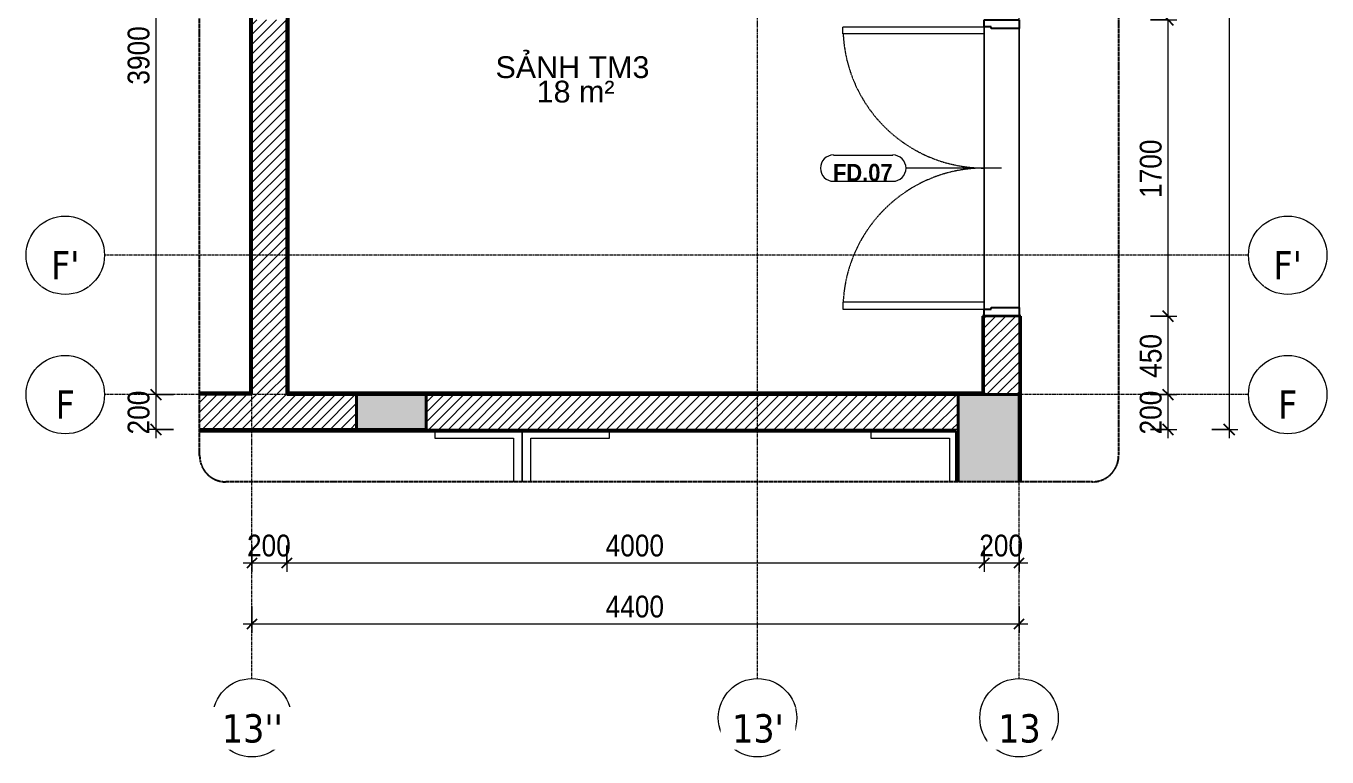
# Model space of a CAD drawing. Header units: millimetres. Extents: x 110757 to 149279, y 2002 to 54990.
# Drawn here: x 110757 to 118218, y 42458 to 46652 of the extents above; entities that cross this region are included whole.
import ezdxf

# ---------------------------------------------------------------- set-up
doc = ezdxf.new("R2010")
doc.units = ezdxf.units.MM
for name, pattern in [('Dash - Tight', [4.5, 3, -1.5]), ('Grid Line', [22.225, 12.7, -3.175, 3.175, -3.175]), ('Hidden', [7.14375, 4.7625, -2.38125])]:
    doc.linetypes.add(name, pattern=pattern)
for name, color, linetype, lineweight in [('0-1', 7, 'Continuous', 5), ('A-ANNO-DIMS', 211, 'Continuous', 9), ('A-ANNO-DIMS-50', 211, 'Continuous', 9), ('A-AREA-IDEN', 2, 'Continuous', 9), ('A-DETL-GENF-1', 92, 'Dash - Tight', 18), ('A-DETL-GENF-2', 92, 'Hidden', 25), ('A-DOOR', 31, 'Continuous', 18), ('A-DOOR-FRAM', 31, 'Continuous', 25), ('A-DOOR-IDEN', 31, 'Continuous', 9), ('A-FLOR', 192, 'Continuous', 18), ('A-FLOR-1', 250, 'Continuous', 18), ('A-WALL', 113, 'Continuous', 18), ('A-WALL-1', 113, 'Continuous', 35), ('A-WALL-PATT-1', 111, 'Continuous', 18), ('C-PRKG', 70, 'Continuous', 18), ('S-COLS-1', 9, 'Continuous', 5), ('S-COLS-2', 7, 'Continuous', 35), ('S-GRID-1', 1, 'Grid Line', 9), ('S-GRID-IDEN', 1, 'Continuous', 9)]:
    doc.layers.add(name, color=color, linetype=linetype, lineweight=lineweight)
doc.styles.add('Arial', font='arial.ttf', dxfattribs={"height": 125})
doc.styles.add('Arial_B', font='arialbd.ttf', dxfattribs={"width": 0.9, "height": 100})
doc.styles.add('Tahoma_B', font='tahomabd.ttf', dxfattribs={"height": 162.5})
doc.styles.add('UTM Avo', font='', dxfattribs={"width": 0.9, "height": 125})
doc.styles.get('UTM Avo').set_extended_font_data('UTM Avo')
doc.dimstyles.new('1_Dim_chi_tiet_2_5', dxfattribs={"dimscale": 304.8, "dimtxt": 124.912619, "dimasz": 0.19685, "dimexe": 0.164042, "dimexo": 0.0625, "dimgap": 0.016404, "dimtad": 1, "dimdec": 0, "dimrnd": 5, "dimzin": 0, "dimdsep": 46, "dimtxsty": 'UTM Avo', "dimblk1": 'OBLIQUE', "dimblk2": 'OBLIQUE', "dimsah": 1, "dimcen": 0.09, "dimdle": 0.164042, "dimazin": 0, "dimtfac": 1, "dimtdec": 4, "dimtix": 1, "dimtmove": 0, "dimatfit": 3, "dimfxl": 0.328084, "dimfxlon": 1, "dimtvp": 1, "dimtolj": 1, "dimtzin": 0, "dimarcsym": 2})
pattern_1 = [(45, (0, 0), (-28.284271, 28.284271), [])]

# ---------------------------------------------------------------- blocks, each defined once
blk = doc.blocks.new('NCV_TKTC_KET CAU_rvt-1-TKCS_THANG MÁY TM3 - MẶT BẰNG TẦNG HẦM')
at = {"layer": 'S-COLS-1'}
for points in [[(116452.6, 53361.9), (116452.6, 53711.9), (115152.6, 53711.9), (115152.6, 53361.9), (115925.5, 53361.9)], [(112452.6, 53361.9), (112452.6, 53561.9), (112052.6, 53561.9), (112052.6, 53361.9)], [(112252.6, 51261.9), (112252.6, 51661.9), (112052.6, 51661.9), (112052.6, 51261.9)], [(114352.6, 51261.9), (114352.6, 51661.9), (114152.6, 51661.9), (114152.6, 51261.9), (114221.2, 51261.9)], [(116452.6, 51361.9), (116452.6, 51661.9), (115852.6, 51661.9), (115852.6, 51361.9), (115925.5, 51361.9)], [(112252.6, 49161.9), (112252.6, 49561.9), (112052.6, 49561.9), (112052.6, 49161.9)], [(114352.6, 49161.9), (114352.6, 49561.9), (114152.6, 49561.9), (114152.6, 49161.9), (114221.2, 49161.9)], [(116452.6, 49161.9), (116452.6, 49561.9), (116252.6, 49561.9), (116252.6, 49161.9)], [(113052.6, 44336.9), (113052.6, 44536.9), (112652.6, 44536.9), (112652.6, 44336.9)], [(116452.6, 44036.9), (116452.6, 44536.9), (116102.6, 44536.9), (116102.6, 44036.9)]]:
    blk.add_hatch(color=256, dxfattribs=at).paths.add_polyline_path(points)
at = {"layer": 'A-FLOR-1'}
for p, q in [((113702.6, 49361.9), (112702.6, 49361.9)), ((115802.6, 49361.9), (114802.6, 49361.9))]:
    blk.add_line(p, q, dxfattribs=at)
at = {"layer": 'S-COLS-2'}
for p, q in [((116452.6, 53711.9), (115152.6, 53711.9)), ((115152.6, 53711.9), (115152.6, 53361.9)), ((116452.6, 53361.9), (116452.6, 53711.9)), ((112052.6, 53561.9), (112052.6, 53361.9)), ((112452.6, 53561.9), (112052.6, 53561.9)), ((112452.6, 53361.9), (112452.6, 53561.9)), ((112052.6, 53361.9), (112452.6, 53361.9)), ((115152.6, 53361.9), (116452.6, 53361.9)), ((112252.6, 51661.9), (112052.6, 51661.9)), ((112052.6, 51661.9), (112052.6, 51261.9)), ((112252.6, 51261.9), (112252.6, 51661.9)), ((114352.6, 51661.9), (114152.6, 51661.9)), ((114152.6, 51661.9), (114152.6, 51261.9)), ((114352.6, 51261.9), (114352.6, 51661.9)), ((115852.6, 51661.9), (115852.6, 51361.9)), ((116452.6, 51661.9), (115852.6, 51661.9)), ((116452.6, 51361.9), (116452.6, 51661.9)), ((115852.6, 51361.9), (116452.6, 51361.9)), ((112052.6, 51261.9), (112252.6, 51261.9)), ((114152.6, 51261.9), (114352.6, 51261.9)), ((112252.6, 49561.9), (112052.6, 49561.9)), ((112052.6, 49561.9), (112052.6, 49161.9)), ((112252.6, 49161.9), (112252.6, 49561.9)), ((114352.6, 49561.9), (114152.6, 49561.9)), ((114152.6, 49561.9), (114152.6, 49161.9)), ((114352.6, 49161.9), (114352.6, 49561.9)), ((116452.6, 49561.9), (116252.6, 49561.9)), ((116252.6, 49561.9), (116252.6, 49161.9)), ((116452.6, 49161.9), (116452.6, 49561.9)), ((112052.6, 49161.9), (112252.6, 49161.9)), ((114152.6, 49161.9), (114352.6, 49161.9)), ((116252.6, 49161.9), (116452.6, 49161.9)), ((112652.6, 44536.9), (112652.6, 44336.9)), ((113052.6, 44536.9), (112652.6, 44536.9)), ((113052.6, 44336.9), (113052.6, 44536.9)), ((116452.6, 44536.9), (116102.6, 44536.9)), ((116102.6, 44536.9), (116102.6, 44036.9)), ((116452.6, 44036.9), (116452.6, 44536.9)), ((112652.6, 44336.9), (113052.6, 44336.9))]:
    blk.add_line(p, q, dxfattribs=at)
blk = doc.blocks.new('FD_07 - FD_07-1700x2200-CỬA ĐI 2 CÁNH-957538-TKCS_THANG MÁY TM3 - MẶT BẰNG TẦNG HẦM')
at = {"layer": 'A-DETL-GENF-1'}
for p, q in [((-810, -910), (-810, -100)), ((-810, -100), (-770, -100)), ((-770, -100), (-770, -910)), ((810, -100), (770, -100)), ((770, -100), (770, -910)), ((810, -910), (810, -100)), ((-770, -910), (-810, -910)), ((770, -910), (810, -910))]:
    blk.add_line(p, q, dxfattribs=at)
for centre, start, end in [((-810, -100), 272.83057, 360), ((810, -100), 180, 267.16943)]:
    blk.add_arc(centre, 810, start, end, dxfattribs=at)
at = {"layer": 'A-DOOR'}
for p, q in [((800, 100), (-800, 100)), ((-810, -100), (810, -100))]:
    blk.add_line(p, q, dxfattribs=at)
at = {"layer": 'A-DOOR-FRAM'}
for p, q in [((-850, 100), (-800, 100)), ((-850, -100), (-850, 100)), ((-800, 100), (-800, -60)), ((800, 100), (850, 100)), ((800, -60), (800, 100)), ((850, 100), (850, -100)), ((-800, -60), (-810, -60)), ((-810, -60), (-810, -100)), ((810, -60), (800, -60)), ((810, -100), (810, -60)), ((-810, -100), (-850, -100)), ((850, -100), (810, -100))]:
    blk.add_line(p, q, dxfattribs=at)
blk = doc.blocks.new('xe oto1 - xe oto-612721-TKCS_THANG MÁY TM3 - MẶT BẰNG TẦNG HẦM')
at = {"layer": 'C-PRKG'}
for p, q in [((-500, 4990), (-500, 4950)), ((-500, 4950), (-50, 4950)), ((-50, 4950), (-50, 4700)), ((0, 4700), (0, 4990)), ((0, 4700), (0, 4990))]:
    blk.add_line(p, q, dxfattribs=at)
blk = doc.blocks.new('xe oto1 - xe oto-V1-TKCS_THANG MÁY TM3 - MẶT BẰNG TẦNG HẦM')
at = {"layer": 'C-PRKG'}
for p, q in [((-2500, 4990), (-2500, 4700)), ((-2500, 4990), (-2500, 4700)), ((-2450, 4700), (-2450, 4950)), ((-2450, 4950), (-2000, 4950)), ((-2000, 4950), (-2000, 4990)), ((-500, 4990), (-500, 4950)), ((-500, 4950), (-50, 4950)), ((-50, 4950), (-50, 4700))]:
    blk.add_line(p, q, dxfattribs=at)
blk = doc.blocks.new('BORDER VIEW - BORDER VIEW-2485193-TKCS_THANG MÁY TM3 - MẶT BẰNG TẦNG HẦM')
at = {"layer": 'A-DETL-GENF-2'}
for p, q in [((150, 9830.9), (5120.8, 9830.9)), ((0, 150), (0, 9680.9)), ((5270.8, 9680.9), (5270.8, 150)), ((5120.8, 0), (150, 0))]:
    blk.add_line(p, q, dxfattribs=at)
for centre, start, end in [((150, 9680.9), 90, 180), ((5120.8, 9680.9), 360, 90), ((150, 150), 180, 270), ((5120.8, 150), 270, 0)]:
    blk.add_arc(centre, 150, start, end, dxfattribs=at)
blk = doc.blocks.new('Grid - M_Grid Head - Circle-353313-TKCS_THANG MÁY TM3 - MẶT BẰNG TẦNG HẦM')
at = {"layer": 'S-GRID-IDEN'}
blk.add_circle((0, 0), 4.5, dxfattribs=at)
blk = doc.blocks.new('DIMBLOCK1-TKCS_THANG MÁY TM3 - MẶT BẰNG TẦNG HẦM')
at = {"layer": 'A-ANNO-DIMS-50'}
for p, q in [((112052.6, 43671.2), (112052.6, 43521.2)), ((112052.6, 43571.2), (112052.6, 43671.2)), ((112252.6, 43671.2), (112252.6, 43521.2)), ((112252.6, 43571.2), (112252.6, 43671.2)), ((112002.6, 43571.2), (112252.6, 43571.2))]:
    blk.add_line(p, q, dxfattribs=at)
at = {"layer": 'A-ANNO-DIMS-50', "lineweight": 25}
for p, q in [((112052.6, 43571.2), (112082.6, 43601.2)), ((112252.6, 43571.2), (112282.6, 43601.2)), ((112052.6, 43571.2), (112022.6, 43541.2)), ((112252.6, 43571.2), (112222.6, 43541.2))]:
    blk.add_line(p, q, dxfattribs=at)
at = {"layer": 'A-ANNO-DIMS-50', "color": 0, "insert": (112024.3, 43733.6), "char_height": 125, "width": 308.118, "attachment_point": 1, "line_spacing_factor": 1.110334, "style": 'UTM Avo'}
blk.add_mtext('200', dxfattribs=at)
blk = doc.blocks.new('_Oblique')
at = {"color": 0, "linetype": 'ByBlock', "lineweight": -2}
blk.add_line((-0.5, -0.5), (0.5, 0.5), dxfattribs=at)
blk = doc.blocks.new('DIMBLOCK2-TKCS_THANG MÁY TM3 - MẶT BẰNG TẦNG HẦM')
at = {"layer": 'A-ANNO-DIMS-50'}
for p, q in [((112252.6, 43671.2), (112252.6, 43521.2)), ((112252.6, 43571.2), (112252.6, 43671.2)), ((116252.6, 43671.2), (116252.6, 43521.2)), ((116252.6, 43571.2), (116252.6, 43671.2)), ((112252.6, 43571.2), (116252.6, 43571.2))]:
    blk.add_line(p, q, dxfattribs=at)
at = {"layer": 'A-ANNO-DIMS-50', "lineweight": 25}
for p, q in [((112252.6, 43571.2), (112282.6, 43601.2)), ((116252.6, 43571.2), (116282.6, 43601.2)), ((112252.6, 43571.2), (112222.6, 43541.2)), ((116252.6, 43571.2), (116222.6, 43541.2))]:
    blk.add_line(p, q, dxfattribs=at)
at = {"layer": 'A-ANNO-DIMS-50', "color": 0, "insert": (114081.4, 43733.6), "char_height": 125, "width": 410.824, "attachment_point": 1, "line_spacing_factor": 1.110334, "style": 'UTM Avo'}
blk.add_mtext('4000', dxfattribs=at)
blk = doc.blocks.new('DIMBLOCK3-TKCS_THANG MÁY TM3 - MẶT BẰNG TẦNG HẦM')
at = {"layer": 'A-ANNO-DIMS-50'}
for p, q in [((116252.6, 43671.2), (116252.6, 43521.2)), ((116252.6, 43571.2), (116252.6, 43671.2)), ((116452.6, 43671.2), (116452.6, 43521.2)), ((116452.6, 43571.2), (116452.6, 43671.2)), ((116252.6, 43571.2), (116502.6, 43571.2))]:
    blk.add_line(p, q, dxfattribs=at)
at = {"layer": 'A-ANNO-DIMS-50', "lineweight": 25}
for p, q in [((116252.6, 43571.2), (116282.6, 43601.2)), ((116452.6, 43571.2), (116482.6, 43601.2)), ((116252.6, 43571.2), (116222.6, 43541.2)), ((116452.6, 43571.2), (116422.6, 43541.2))]:
    blk.add_line(p, q, dxfattribs=at)
at = {"layer": 'A-ANNO-DIMS-50', "color": 0, "insert": (116224.2, 43733.6), "char_height": 125, "width": 308.118, "attachment_point": 1, "line_spacing_factor": 1.110334, "style": 'UTM Avo'}
blk.add_mtext('200', dxfattribs=at)
blk = doc.blocks.new('DIMBLOCK4-TKCS_THANG MÁY TM3 - MẶT BẰNG TẦNG HẦM')
at = {"layer": 'A-ANNO-DIMS-50'}
for p, q in [((112052.6, 43321.2), (112052.6, 43171.2)), ((112052.6, 43221.2), (112052.6, 43321.2)), ((116452.6, 43321.2), (116452.6, 43171.2)), ((116452.6, 43221.2), (116452.6, 43321.2)), ((112002.6, 43221.2), (116502.6, 43221.2))]:
    blk.add_line(p, q, dxfattribs=at)
at = {"layer": 'A-ANNO-DIMS-50', "lineweight": 25}
for p, q in [((112052.6, 43221.2), (112022.6, 43191.2)), ((112052.6, 43221.2), (112082.6, 43251.2)), ((116452.6, 43221.2), (116422.6, 43191.2)), ((116452.6, 43221.2), (116482.6, 43251.2))]:
    blk.add_line(p, q, dxfattribs=at)
at = {"layer": 'A-ANNO-DIMS-50', "color": 0, "insert": (114081.4, 43383.6), "char_height": 125, "width": 410.824, "attachment_point": 1, "line_spacing_factor": 1.110334, "style": 'UTM Avo'}
blk.add_mtext('4400', dxfattribs=at)
blk = doc.blocks.new('DIMBLOCK5-TKCS_THANG MÁY TM3 - MẶT BẰNG TẦNG HẦM')
at = {"layer": 'A-ANNO-DIMS-50', "lineweight": 25}
for p, q in [((117307.2, 44536.9), (117277.2, 44566.9)), ((117307.2, 44536.9), (117337.2, 44506.9)), ((117307.2, 44336.9), (117277.2, 44366.9)), ((117307.2, 44336.9), (117337.2, 44306.9))]:
    blk.add_line(p, q, dxfattribs=at)
at = {"layer": 'A-ANNO-DIMS-50'}
for p, q in [((117207.2, 44536.9), (117357.2, 44536.9)), ((117307.2, 44536.9), (117207.2, 44536.9)), ((117307.2, 44286.9), (117307.2, 44536.9)), ((117207.2, 44336.9), (117357.2, 44336.9)), ((117307.2, 44336.9), (117207.2, 44336.9))]:
    blk.add_line(p, q, dxfattribs=at)
at = {"layer": 'A-ANNO-DIMS-50', "color": 0, "insert": (117144.8, 44308.6), "char_height": 125, "width": 308.118, "attachment_point": 1, "rotation": 90, "line_spacing_factor": 1.110334, "style": 'UTM Avo'}
blk.add_mtext('200', dxfattribs=at)
blk = doc.blocks.new('DIMBLOCK6-TKCS_THANG MÁY TM3 - MẶT BẰNG TẦNG HẦM')
at = {"layer": 'A-ANNO-DIMS-50', "lineweight": 25}
for p, q in [((117307.2, 44987.1), (117277.2, 45017.1)), ((117307.2, 44987.1), (117337.2, 44957.1)), ((117307.2, 44536.9), (117277.2, 44566.9)), ((117307.2, 44536.9), (117337.2, 44506.9))]:
    blk.add_line(p, q, dxfattribs=at)
at = {"layer": 'A-ANNO-DIMS-50'}
for p, q in [((117207.2, 44987.1), (117357.2, 44987.1)), ((117307.2, 44987.1), (117207.2, 44987.1)), ((117307.2, 44536.9), (117307.2, 44987.1)), ((117207.2, 44536.9), (117357.2, 44536.9)), ((117307.2, 44536.9), (117207.2, 44536.9))]:
    blk.add_line(p, q, dxfattribs=at)
at = {"layer": 'A-ANNO-DIMS-50', "color": 0, "insert": (117144.8, 44633.6), "char_height": 125, "width": 308.118, "attachment_point": 1, "rotation": 90, "line_spacing_factor": 1.110334, "style": 'UTM Avo'}
blk.add_mtext('450', dxfattribs=at)
blk = doc.blocks.new('DIMBLOCK7-TKCS_THANG MÁY TM3 - MẶT BẰNG TẦNG HẦM')
at = {"layer": 'A-ANNO-DIMS-50', "lineweight": 25}
for p, q in [((117307.2, 46687.1), (117277.2, 46717.1)), ((117307.2, 46687.1), (117337.2, 46657.1)), ((117307.2, 44987.1), (117277.2, 45017.1)), ((117307.2, 44987.1), (117337.2, 44957.1))]:
    blk.add_line(p, q, dxfattribs=at)
at = {"layer": 'A-ANNO-DIMS-50'}
for p, q in [((117207.2, 46687.1), (117357.2, 46687.1)), ((117307.2, 46687.1), (117207.2, 46687.1)), ((117307.2, 44987.1), (117307.2, 46687.1)), ((117207.2, 44987.1), (117357.2, 44987.1)), ((117307.2, 44987.1), (117207.2, 44987.1))]:
    blk.add_line(p, q, dxfattribs=at)
at = {"layer": 'A-ANNO-DIMS-50', "color": 0, "insert": (117144.8, 45665.9), "char_height": 125, "width": 410.824, "attachment_point": 1, "rotation": 90, "line_spacing_factor": 1.110334, "style": 'UTM Avo'}
blk.add_mtext('1700', dxfattribs=at)
blk = doc.blocks.new('DIMBLOCK11-TKCS_THANG MÁY TM3 - MẶT BẰNG TẦNG HẦM')
at = {"layer": 'A-ANNO-DIMS-50', "lineweight": 25}
for p, q in [((117657.2, 53561.9), (117627.2, 53591.9)), ((117657.2, 53561.9), (117687.2, 53531.9)), ((117657.2, 44336.9), (117627.2, 44366.9)), ((117657.2, 44336.9), (117687.2, 44306.9))]:
    blk.add_line(p, q, dxfattribs=at)
at = {"layer": 'A-ANNO-DIMS-50'}
for p, q in [((117657.2, 53611.9), (117657.2, 44286.9)), ((117557.2, 53561.9), (117707.2, 53561.9)), ((117657.2, 53561.9), (117557.2, 53561.9)), ((117557.2, 44336.9), (117707.2, 44336.9)), ((117657.2, 44336.9), (117557.2, 44336.9))]:
    blk.add_line(p, q, dxfattribs=at)
at = {"layer": 'A-ANNO-DIMS-50', "color": 0, "insert": (117494.8, 48778.3), "char_height": 125, "width": 410.824, "attachment_point": 1, "rotation": 90, "line_spacing_factor": 1.110334, "style": 'UTM Avo'}
blk.add_mtext('9225', dxfattribs=at)
blk = doc.blocks.new('STN_Door Tag - STN_Door Tag-1788670-TKCS_THANG MÁY TM3 - MẶT BẰNG TẦNG HẦM')
at = {"layer": 'A-DOOR-IDEN'}
for p, q in [((-3.37, 1.49), (3.43, 1.49)), ((-3.37, -1.52), (3.43, -1.52))]:
    blk.add_line(p, q, dxfattribs=at)
for centre, start, end in [((-3.37, -0.01), 90, 270), ((3.43, -0.01), 270, 90)]:
    blk.add_arc(centre, 1.51, start, end, dxfattribs=at)
blk = doc.blocks.new('DIMBLOCK18-TKCS_THANG MÁY TM3 - MẶT BẰNG TẦNG HẦM')
at = {"layer": 'A-ANNO-DIMS-50'}
for p, q in [((111602.3, 48436.9), (111452.3, 48436.9)), ((111502.3, 48436.9), (111502.3, 44536.9)), ((111502.3, 48436.9), (111602.3, 48436.9)), ((111602.3, 44536.9), (111452.3, 44536.9)), ((111502.3, 44536.9), (111602.3, 44536.9))]:
    blk.add_line(p, q, dxfattribs=at)
at = {"layer": 'A-ANNO-DIMS-50', "lineweight": 25}
for p, q in [((111502.3, 48436.9), (111472.3, 48466.9)), ((111502.3, 48436.9), (111532.3, 48406.9)), ((111502.3, 44536.9), (111472.3, 44566.9)), ((111502.3, 44536.9), (111532.3, 44506.9))]:
    blk.add_line(p, q, dxfattribs=at)
at = {"layer": 'A-ANNO-DIMS-50', "color": 0, "insert": (111339.9, 46315.8), "char_height": 125, "width": 410.824, "attachment_point": 1, "rotation": 90, "line_spacing_factor": 1.110334, "style": 'UTM Avo'}
blk.add_mtext('3900', dxfattribs=at)
blk = doc.blocks.new('DIMBLOCK19-TKCS_THANG MÁY TM3 - MẶT BẰNG TẦNG HẦM')
at = {"layer": 'A-ANNO-DIMS-50', "lineweight": 25}
for p, q in [((111502.3, 44536.9), (111472.3, 44566.9)), ((111502.3, 44536.9), (111532.3, 44506.9)), ((111502.3, 44336.9), (111472.3, 44366.9)), ((111502.3, 44336.9), (111532.3, 44306.9))]:
    blk.add_line(p, q, dxfattribs=at)
at = {"layer": 'A-ANNO-DIMS-50'}
for p, q in [((111602.3, 44536.9), (111452.3, 44536.9)), ((111502.3, 44536.9), (111502.3, 44286.9)), ((111502.3, 44536.9), (111602.3, 44536.9)), ((111602.3, 44336.9), (111452.3, 44336.9)), ((111502.3, 44336.9), (111602.3, 44336.9))]:
    blk.add_line(p, q, dxfattribs=at)
at = {"layer": 'A-ANNO-DIMS-50', "color": 0, "insert": (111339.9, 44308.6), "char_height": 125, "width": 308.118, "attachment_point": 1, "rotation": 90, "line_spacing_factor": 1.110334, "style": 'UTM Avo'}
blk.add_mtext('200', dxfattribs=at)

msp = doc.modelspace()

# ---------------------------------------------------------------- hatches: boundary and pattern name
at = {"layer": 'A-WALL-PATT-1'}
h = msp.add_hatch(dxfattribs=at)
h.set_pattern_fill('FP_1', color=256, style=0, pattern_type=2)
h.set_pattern_definition(pattern_1)
h.paths.add_polyline_path([(112252.6, 44536.9), (112252.6, 46687.1), (112052.6, 46687.1), (112052.6, 44536.9)])
h.paths.add_polyline_path([(112252.6, 46887.1), (112252.6, 49161.9), (112052.6, 49161.9), (112052.6, 46887.1)])
h = msp.add_hatch(dxfattribs=at)
h.set_pattern_fill('FP_1', color=256, style=0, pattern_type=2)
h.set_pattern_definition(pattern_1)
h.paths.add_polyline_path([(116252.6, 44537), (116452.6, 44537), (116452.6, 44987.1), (116252.6, 44987.1), (116252.6, 44547)])
h.paths.add_polyline_path([(116252.6, 46887.1), (116452.6, 46887.1), (116452.6, 49161.9), (116252.6, 49161.9), (116252.6, 48752.2)])
h = msp.add_hatch(dxfattribs=at)
h.set_pattern_fill('FP_1', color=256, style=0, pattern_type=2)
h.set_pattern_definition(pattern_1)
h.paths.add_polyline_path([(112652.6, 44336.9), (112652.6, 44536.9), (111752.6, 44536.9), (111752.6, 44336.9), (112516.8, 44336.9)])
h = msp.add_hatch(dxfattribs=at)
h.set_pattern_fill('FP_1', color=256, style=0, pattern_type=2)
h.set_pattern_definition(pattern_1)
h.paths.add_polyline_path([(116092.6, 44336.9), (116102.6, 44336.9), (116102.6, 44536.9), (113052.6, 44536.9), (113052.6, 44336.9), (115925.5, 44336.9)])

# ---------------------------------------------------------------- linework, layer by layer
at = {"layer": 'A-DOOR-IDEN'}
msp.add_line((116352.6, 45837.1), (115804.1, 45836.9), dxfattribs=at)
at = {"layer": 'A-FLOR'}
for p, q in [((116252.6, 45027.1), (116252.6, 46647.1)), ((116452.6, 46637.1), (116452.6, 45037.1))]:
    msp.add_line(p, q, dxfattribs=at)
at = {"layer": 'A-WALL'}
for p, q in [((116252.6, 44987.1), (116252.6, 44547)), ((116452.6, 44537), (116452.6, 44987.1)), ((116102.6, 44336.9), (113052.6, 44336.9))]:
    msp.add_line(p, q, dxfattribs=at)
at = {"layer": 'A-WALL-1'}
for p, q in [((112042.6, 53572.3), (112042.6, 44546.9)), ((112052.6, 44536.9), (112052.6, 53562.3)), ((112252.6, 49151.9), (112252.6, 44537)), ((112262.6, 44547), (112262.6, 49151.9)), ((112252.6, 44536.9), (112252.6, 46687.1)), ((116462.6, 44987.1), (116242.6, 44987.1)), ((116242.6, 44987.1), (116242.6, 44547)), ((116462.6, 44036.9), (116462.6, 44987.1)), ((112042.6, 44546.9), (111752.6, 44546.9)), ((116242.6, 44547), (112262.6, 44547)), ((116252.6, 44547), (116252.6, 44537)), ((112052.6, 44536.9), (111752.6, 44536.9)), ((112252.6, 44537), (116452.6, 44537)), ((112652.6, 44536.9), (112252.6, 44536.9)), ((112652.6, 44336.9), (112652.6, 44536.9)), ((116102.6, 44536.9), (113052.6, 44536.9)), ((113052.6, 44536.9), (113052.6, 44336.9)), ((116102.6, 44336.9), (116102.6, 44536.9)), ((116452.6, 44537), (116452.6, 44036.9)), ((113052.6, 44336.9), (111752.6, 44336.9)), ((111752.6, 44326.9), (116092.6, 44326.9)), ((116092.6, 44326.9), (116092.6, 44036.9)), ((116102.6, 44036.9), (116102.6, 44336.9))]:
    msp.add_line(p, q, dxfattribs=at)
at = {"layer": 'S-GRID-1'}
for p, q in [((112052.6, 44157.9), (112052.6, 53209.8)), ((114952.6, 44157.9), (114952.6, 53209.8)), ((116452.6, 44157.9), (116452.6, 53209.8)), ((112456.9, 45336.9), (111206.9, 45336.9)), ((116518.5, 45336.9), (112456.9, 45336.9)), ((117768.5, 45336.9), (116518.5, 45336.9)), ((112456.9, 44536.9), (111206.9, 44536.9)), ((116518.5, 44536.9), (112456.9, 44536.9)), ((117768.5, 44536.9), (116518.5, 44536.9)), ((112052.6, 42907.9), (112052.6, 44157.9)), ((114952.6, 42907.9), (114952.6, 44157.9)), ((116452.6, 42907.9), (116452.6, 44157.9))]:
    msp.add_line(p, q, dxfattribs=at)

# ---------------------------------------------------------------- block references
at = {"layer": '0-1'}
msp.add_blockref('NCV_TKTC_KET CAU_rvt-1-TKCS_THANG MÁY TM3 - MẶT BẰNG TẦNG HẦM', (0, 0), dxfattribs=at)
at = {"layer": 'A-DETL-GENF-1'}
msp.add_blockref('BORDER VIEW - BORDER VIEW-2485193-TKCS_THANG MÁY TM3 - MẶT BẰNG TẦNG HẦM', (111752.6, 44036.9), dxfattribs=at)
at = {"layer": 'A-DOOR', "rotation": 270}
msp.add_blockref('FD_07 - FD_07-1700x2200-CỬA ĐI 2 CÁNH-957538-TKCS_THANG MÁY TM3 - MẶT BẰNG TẦNG HẦM', (116352.6, 45837.1), dxfattribs=at)
at = {"layer": 'A-DOOR-IDEN', "xscale": 49.99999999999998, "yscale": 49.99999999999998, "zscale": 49.99999999999998}
msp.add_blockref('STN_Door Tag - STN_Door Tag-1788670-TKCS_THANG MÁY TM3 - MẶT BẰNG TẦNG HẦM', (115557.1, 45837.1), dxfattribs=at)
at = {"layer": 'C-PRKG'}
for name, p in [('xe oto1 - xe oto-612721-TKCS_THANG MÁY TM3 - MẶT BẰNG TẦNG HẦM', (113602.6, 39336.9)), ('xe oto1 - xe oto-V1-TKCS_THANG MÁY TM3 - MẶT BẰNG TẦNG HẦM', (116102.6, 39336.9))]:
    msp.add_blockref(name, p, dxfattribs=at)
at = {"layer": 'S-GRID-IDEN', "xscale": 49.99999999999998, "yscale": 49.99999999999998, "zscale": 49.99999999999998, "rotation": 89.99999999999984}
for p in [(110981.9, 45336.9), (117993.5, 45336.9), (110981.9, 44536.9), (117993.5, 44536.9)]:
    msp.add_blockref('Grid - M_Grid Head - Circle-353313-TKCS_THANG MÁY TM3 - MẶT BẰNG TẦNG HẦM', p, dxfattribs=at)
at = {"layer": 'S-GRID-IDEN', "xscale": 49.99999999999998, "yscale": 49.99999999999998, "zscale": 49.99999999999998}
for p in [(112052.6, 42682.9), (114952.6, 42682.9), (116452.6, 42682.9)]:
    msp.add_blockref('Grid - M_Grid Head - Circle-353313-TKCS_THANG MÁY TM3 - MẶT BẰNG TẦNG HẦM', p, dxfattribs=at)

# ---------------------------------------------------------------- texts
at = {"layer": 'A-AREA-IDEN', "char_height": 125, "line_spacing_factor": 0.936439, "style": 'Arial'}
for s, insert, width, attachment_point in [('\\pt2.5,5,7.5,10,12.5,15,17.5,20,22.5,25,27.5,30,32.5,35,37.5,40,42.5,45,47.5,50,52.5,55,57.5,60,62.5,65,67.5,70,72.5,75,77.5,80;SẢNH TM3', (113891, 46351.6), 883, 8), ('\\pt2.5,5,7.5,10,12.5,15,17.5,20,22.5,25,27.5,30,32.5,35,37.5,40,42.5,45,47.5,50,52.5,55,57.5,60,62.5,65,67.5,70,72.5,75,77.5,80;18 m²', (113908.9, 46274.8), 453, 5)]:
    msp.add_mtext(s, dxfattribs=dict(at, insert=insert, width=width, attachment_point=attachment_point))
at = {"layer": 'A-DOOR-IDEN', "insert": (115556.1, 45810.4), "char_height": 100, "width": 351.45, "attachment_point": 5, "line_spacing_factor": 0.936439, "style": 'Arial_B'}
msp.add_mtext('\\pt2.25,4.5,6.75,9,11.25,13.5,15.75,18,20.25,22.5,24.75,27,29.25,31.5,33.75,36,38.25,40.5,42.75,45,47.25,49.5,51.75,54,56.25,58.5,60.75,63,65.25,67.5,69.75,72;FD.07', dxfattribs=at)

# ---------------------------------------------------------------- dimensions: what is measured, and where the dimension line sits
at = {"layer": 'A-ANNO-DIMS'}
for base, p1, p2, override, picture, middle in [((117657.2, 44336.9), (117557.2, 53561.9), (117557.2, 44336.9), {"dimpost": '<>', "dimfxl": 9225}, 'DIMBLOCK11-TKCS_THANG MÁY TM3 - MẶT BẰNG TẦNG HẦM', (117587.5, 48949.4)), ((111502.3, 44536.9), (111602.3, 48436.9), (111602.3, 44536.9), {"dimpost": '<>', "dimfxl": 3900}, 'DIMBLOCK18-TKCS_THANG MÁY TM3 - MẶT BẰNG TẦNG HẦM', (111432.6, 46486.9)), ((117307.2, 46687.1), (117207.2, 44987.1), (117207.2, 46687.1), {"dimpost": '<>', "dimfxl": 1700}, 'DIMBLOCK7-TKCS_THANG MÁY TM3 - MẶT BẰNG TẦNG HẦM', (117237.5, 45837.1)), ((117307.2, 44987.1), (117207.2, 44536.9), (117207.2, 44987.1), {"dimpost": '<>', "dimfxl": 450.136282}, 'DIMBLOCK6-TKCS_THANG MÁY TM3 - MẶT BẰNG TẦNG HẦM', (117237.5, 44762)), ((111502.3, 44336.9), (111602.3, 44536.9), (111602.3, 44336.9), {"dimpost": '<>', "dimfxl": 200}, 'DIMBLOCK19-TKCS_THANG MÁY TM3 - MẶT BẰNG TẦNG HẦM', (111432.6, 44436.9)), ((117307.2, 44536.9), (117207.2, 44336.9), (117207.2, 44536.9), {"dimpost": '<>', "dimfxl": 200}, 'DIMBLOCK5-TKCS_THANG MÁY TM3 - MẶT BẰNG TẦNG HẦM', (117237.5, 44436.9))]:
    dim = msp.add_linear_dim(base=base, p1=p1, p2=p2, angle=90, dimstyle='1_Dim_chi_tiet_2_5', override=override, dxfattribs=at)
    dim.commit()
    dim.dimension.update_dxf_attribs({"geometry": picture, "text_midpoint": middle})
for base, p1, p2, override, picture, middle in [((112252.6, 43571.2), (112052.6, 43671.2), (112252.6, 43671.2), {"dimpost": '<>', "dimfxl": 200}, 'DIMBLOCK1-TKCS_THANG MÁY TM3 - MẶT BẰNG TẦNG HẦM', (112152.6, 43640.9)), ((116252.6, 43571.2), (112252.6, 43671.2), (116252.6, 43671.2), {"dimpost": '<>', "dimfxl": 3999.928669}, 'DIMBLOCK2-TKCS_THANG MÁY TM3 - MẶT BẰNG TẦNG HẦM', (114252.6, 43640.9)), ((116452.6, 43571.2), (116252.6, 43671.2), (116452.6, 43671.2), {"dimpost": '<>', "dimfxl": 200}, 'DIMBLOCK3-TKCS_THANG MÁY TM3 - MẶT BẰNG TẦNG HẦM', (116352.6, 43640.9)), ((116452.6, 43221.2), (112052.6, 43321.2), (116452.6, 43321.2), {"dimpost": '<>', "dimfxl": 4399.928669}, 'DIMBLOCK4-TKCS_THANG MÁY TM3 - MẶT BẰNG TẦNG HẦM', (114252.6, 43290.9))]:
    dim = msp.add_linear_dim(base=base, p1=p1, p2=p2, dimstyle='1_Dim_chi_tiet_2_5', override=override, dxfattribs=at)
    dim.commit()
    dim.dimension.update_dxf_attribs({"geometry": picture, "text_midpoint": middle})

# ---------------------------------------------------------------- next in the draw order: texts
at = {"layer": 'S-GRID-IDEN', "char_height": 162.5, "attachment_point": 5, "line_spacing_factor": 0.996129, "style": 'Tahoma_B', "bg_fill": 3, "box_fill_scale": 1.25, "bg_fill_color": 256, "bg_fill_true_color": 13158600, "bg_fill_transparency": 0}
for s, insert, width in [("\\pt634.99962,1269.99925,1905.0005,2540.00013,3174.99975,3809.99937,4445.00062,5080.00025,5714.99987,6349.9995,6985.00075,7620.00037,8255,8889.99962,9524.99925,10160.0005,10795.00013,11429.99975,12064.99938,12700.00063,13335.00025,13969.99988,14604.9995,15240.00075,15875.00038,16510,17144.99963,17779.99925,18415.0005,19050.00013,19684.99975,20319.99938;F'", (110981.5, 45279.7), 192), ("\\pt634.99962,1269.99925,1905.0005,2540.00013,3174.99975,3809.99937,4445.00062,5080.00025,5714.99987,6349.9995,6985.00075,7620.00037,8255,8889.99962,9524.99925,10160.0005,10795.00013,11429.99975,12064.99938,12700.00063,13335.00025,13969.99988,14604.9995,15240.00075,15875.00038,16510,17144.99963,17779.99925,18415.0005,19050.00013,19684.99975,20319.99938;F'", (117993, 45279.7), 192), ('\\pt634.99962,1269.99925,1905.0005,2540.00013,3174.99975,3809.99937,4445.00062,5080.00025,5714.99987,6349.9995,6985.00075,7620.00037,8255,8889.99962,9524.99925,10160.0005,10795.00013,11429.99975,12064.99938,12700.00063,13335.00025,13969.99988,14604.9995,15240.00075,15875.00038,16510,17144.99963,17779.99925,18415.0005,19050.00013,19684.99975,20319.99938;F', (110981.5, 44479.7), 132.5), ('\\pt634.99962,1269.99925,1905.0005,2540.00013,3174.99975,3809.99937,4445.00062,5080.00025,5714.99987,6349.9995,6985.00075,7620.00037,8255,8889.99962,9524.99925,10160.0005,10795.00013,11429.99975,12064.99938,12700.00063,13335.00025,13969.99988,14604.9995,15240.00075,15875.00038,16510,17144.99963,17779.99925,18415.0005,19050.00013,19684.99975,20319.99938;F', (117993, 44479.7), 132.5), ("\\pt634.99962,1269.99925,1905.0005,2540.00013,3174.99975,3809.99937,4445.00062,5080.00025,5714.99987,6349.9995,6985.00075,7620.00037,8255,8889.99962,9524.99925,10160.0005,10795.00013,11429.99975,12064.99938,12700.00063,13335.00025,13969.99988,14604.9995,15240.00075,15875.00038,16510,17144.99963,17779.99925,18415.0005,19050.00013,19684.99975,20319.99938;13''", (112054.7, 42620.5), 407), ("\\pt634.99962,1269.99925,1905.0005,2540.00013,3174.99975,3809.99937,4445.00062,5080.00025,5714.99987,6349.9995,6985.00075,7620.00037,8255,8889.99962,9524.99925,10160.0005,10795.00013,11429.99975,12064.99938,12700.00063,13335.00025,13969.99988,14604.9995,15240.00075,15875.00038,16510,17144.99963,17779.99925,18415.0005,19050.00013,19684.99975,20319.99938;13'", (114954.7, 42620.5), 347.5), ('\\pt634.99962,1269.99925,1905.0005,2540.00013,3174.99975,3809.99937,4445.00062,5080.00025,5714.99987,6349.9995,6985.00075,7620.00037,8255,8889.99962,9524.99925,10160.0005,10795.00013,11429.99975,12064.99938,12700.00063,13335.00025,13969.99988,14604.9995,15240.00075,15875.00038,16510,17144.99963,17779.99925,18415.0005,19050.00013,19684.99975,20319.99938;13', (116454.7, 42620.5), 288)]:
    msp.add_mtext(s, dxfattribs=dict(at, insert=insert, width=width))

doc.saveas('drawing.dxf')
